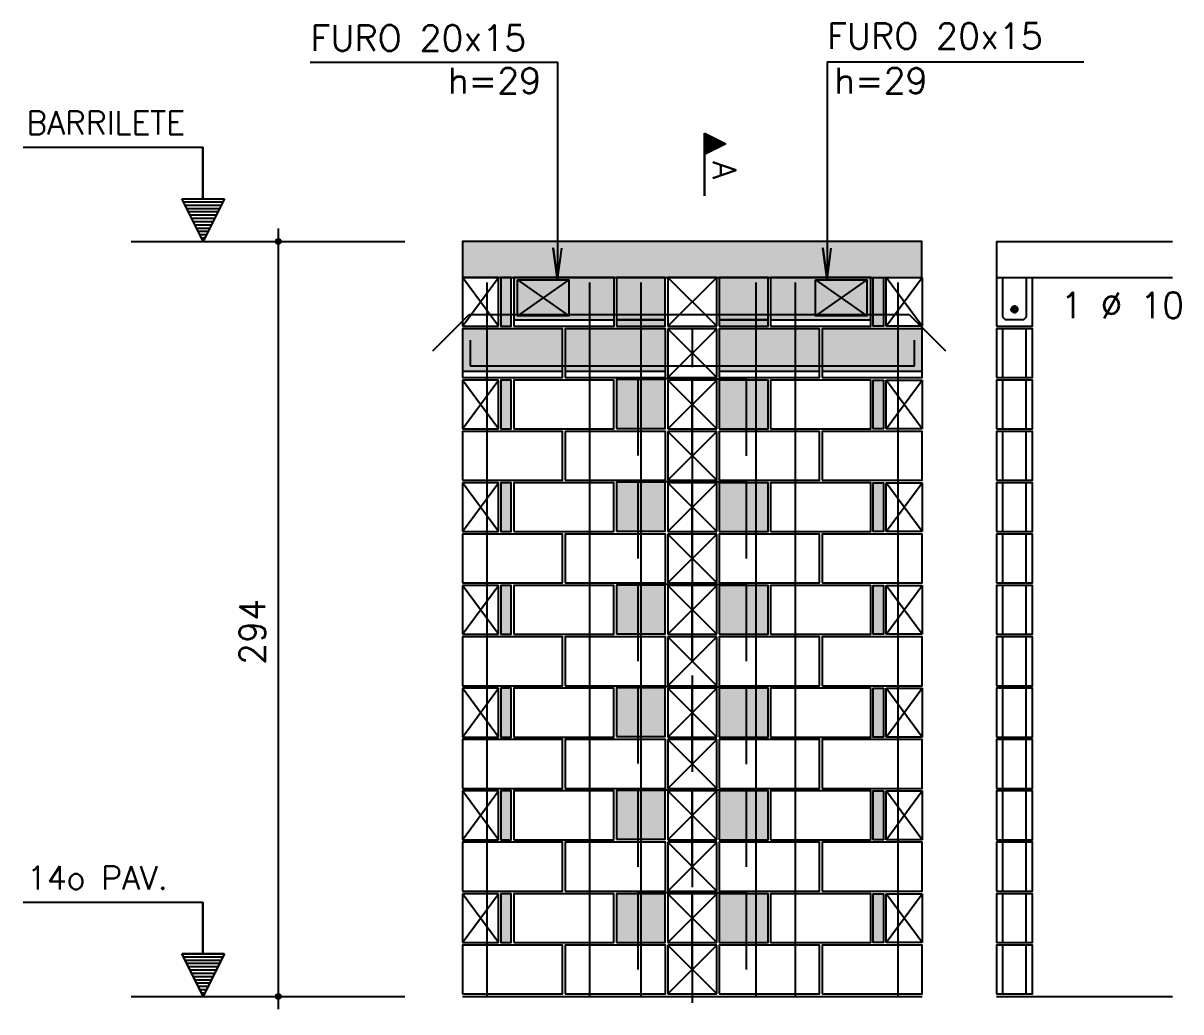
# Model space of a CAD drawing. Extents: x -1 to 122, y -1 to 61.
# Drawn here: x 48.26 to 57.28, y 25.64 to 33.34 of the extents above; entities that cross this region are included whole.
import ezdxf

# ---------------------------------------------------------------- set-up
doc = ezdxf.new("R2010")
doc.units = 0
doc.header["$MEASUREMENT"] = 0
doc.linetypes.add('ESTILO_TQS_0001', pattern=[0.45, 0.3, -0.15])
for name, color, linetype in [('PENA_01', 1, 'CONTINUOUS'), ('PENA_02', 2, 'CONTINUOUS'), ('PENA_03', 3, 'CONTINUOUS'), ('PENA_05', 5, 'CONTINUOUS'), ('PENA_09', 254, 'CONTINUOUS'), ('PENA_11', 252, 'CONTINUOUS'), ('PENA_23', 50, 'CONTINUOUS'), ('PENA_25', 210, 'CONTINUOUS')]:
    doc.layers.add(name, color=color, linetype=linetype)
doc.styles.get("Standard").update_dxf_attribs({"font": 'ROMANS.SHX'})

msp = doc.modelspace()

# ---------------------------------------------------------------- linework, layer by layer
at = {"layer": 'PENA_01', "linetype": 'Continuous'}
for p, q in [((49.104265, 31.639395), (51.235128, 31.639395)), ((52.51221, 31.339397), (52.11221, 31.059395)), ((52.11221, 31.339397), (52.51221, 31.059396)), ((54.432848, 31.339397), (54.83221, 31.059397)), ((54.83221, 31.339397), (54.432848, 31.059395)), ((52.083276, 31.029395), (52.863276, 31.029395)), ((52.88221, 31.029395), (53.26221, 31.029395)), ((53.68221, 31.029395), (54.06221, 31.029395)), ((54.08221, 31.029395), (54.86221, 31.029395)), ((51.683276, 30.629395), (52.463276, 30.629395)), ((52.483276, 30.629395), (53.263276, 30.629395)), ((53.68221, 30.629395), (54.46221, 30.629395)), ((54.48221, 30.629395), (55.26221, 30.629395)), ((49.104265, 25.759395), (51.235128, 25.759395))]:
    msp.add_line(p, q, dxfattribs=at)
at = {"layer": 'PENA_01', "linetype": 'ESTILO_TQS_0001'}
msp.add_line((53.471629, 30.959395), (53.47221, 20.145831), dxfattribs=at)
at = {"layer": 'PENA_01', "linetype": 'Continuous'}
for points in [[(52.11221, 31.339397), (52.51221, 31.339397), (52.51221, 31.059396), (52.11221, 31.059394), (52.11221, 31.339397)], [(54.432848, 31.339397), (54.83221, 31.339397), (54.83221, 31.059396), (54.432848, 31.059394), (54.432848, 31.339397)]]:
    msp.add_lwpolyline(points, dxfattribs=at)
at = {"layer": 'PENA_02', "linetype": 'Continuous'}
for p, q in [((51.96262, 31.359395), (51.68262, 31.359395)), ((51.68262, 31.359395), (51.68262, 30.979395)), ((51.96262, 30.979395), (51.96262, 31.359395)), ((53.66221, 31.359395), (53.28221, 31.359395)), ((53.28221, 31.359395), (53.28221, 30.979395)), ((53.66221, 30.979395), (53.66221, 31.359395)), ((54.981143, 30.979395), (54.981143, 31.359395)), ((54.981143, 31.359395), (55.261143, 31.359395)), ((55.261143, 31.359395), (55.261143, 30.979395)), ((51.68262, 30.979395), (51.96262, 30.979395)), ((53.28221, 30.979395), (53.66221, 30.979395)), ((53.66221, 30.959395), (53.28221, 30.959395)), ((53.28221, 30.959395), (53.28221, 30.579395)), ((53.66221, 30.579395), (53.66221, 30.959395)), ((55.261143, 30.979395), (54.981143, 30.979395)), ((51.96262, 30.559395), (51.68262, 30.559395)), ((51.68262, 30.559395), (51.68262, 30.179395)), ((51.96262, 30.179395), (51.96262, 30.559395)), ((53.28221, 30.579395), (53.66221, 30.579395)), ((53.66221, 30.559395), (53.28221, 30.559395)), ((53.28221, 30.559395), (53.28221, 30.179395)), ((53.66221, 30.179395), (53.66221, 30.559395)), ((54.981143, 30.179395), (54.981143, 30.559395)), ((54.981143, 30.559395), (55.261143, 30.559395)), ((55.261143, 30.559395), (55.261143, 30.179395)), ((51.68262, 30.179395), (51.96262, 30.179395)), ((53.28221, 30.179395), (53.66221, 30.179395)), ((53.66221, 30.159395), (53.28221, 30.159395)), ((53.28221, 30.159395), (53.28221, 29.779395)), ((53.66221, 29.779395), (53.66221, 30.159395)), ((55.261143, 30.179395), (54.981143, 30.179395)), ((51.96262, 29.759395), (51.68262, 29.759395)), ((51.68262, 29.759395), (51.68262, 29.379395)), ((51.96262, 29.379395), (51.96262, 29.759395)), ((53.28221, 29.779395), (53.66221, 29.779395)), ((53.66221, 29.759395), (53.28221, 29.759395)), ((53.28221, 29.759395), (53.28221, 29.379395)), ((53.66221, 29.379395), (53.66221, 29.759395)), ((54.981143, 29.379395), (54.981143, 29.759395)), ((54.981143, 29.759395), (55.261143, 29.759395)), ((55.261143, 29.759395), (55.261143, 29.379395)), ((51.68262, 29.379395), (51.96262, 29.379395)), ((53.28221, 29.379395), (53.66221, 29.379395)), ((53.66221, 29.359395), (53.28221, 29.359395)), ((53.28221, 29.359395), (53.28221, 28.979395)), ((53.66221, 28.979395), (53.66221, 29.359395)), ((55.261143, 29.379395), (54.981143, 29.379395)), ((51.96262, 28.959395), (51.68262, 28.959395)), ((51.68262, 28.959395), (51.68262, 28.579395)), ((51.96262, 28.579395), (51.96262, 28.959395)), ((53.28221, 28.979395), (53.66221, 28.979395)), ((53.66221, 28.959395), (53.28221, 28.959395)), ((53.28221, 28.959395), (53.28221, 28.579395)), ((53.66221, 28.579395), (53.66221, 28.959395)), ((54.981143, 28.579395), (54.981143, 28.959395)), ((54.981143, 28.959395), (55.261143, 28.959395)), ((55.261143, 28.959395), (55.261143, 28.579395)), ((51.68262, 28.579395), (51.96262, 28.579395)), ((53.28221, 28.579395), (53.66221, 28.579395)), ((55.261143, 28.579395), (54.981143, 28.579395)), ((53.66221, 28.559395), (53.28221, 28.559395)), ((53.28221, 28.559395), (53.28221, 28.179395)), ((53.66221, 28.179395), (53.66221, 28.559395)), ((51.96262, 28.159395), (51.68262, 28.159395)), ((51.68262, 28.159395), (51.68262, 27.779395)), ((51.96262, 27.779395), (51.96262, 28.159395)), ((53.28221, 28.179395), (53.66221, 28.179395)), ((53.66221, 28.159395), (53.28221, 28.159395)), ((53.28221, 28.159395), (53.28221, 27.779395)), ((53.66221, 27.779395), (53.66221, 28.159395)), ((54.981143, 27.779395), (54.981143, 28.159395)), ((54.981143, 28.159395), (55.261143, 28.159395)), ((55.261143, 28.159395), (55.261143, 27.779395)), ((51.68262, 27.779395), (51.96262, 27.779395)), ((53.28221, 27.779395), (53.66221, 27.779395)), ((53.66221, 27.759395), (53.28221, 27.759395)), ((53.28221, 27.759395), (53.28221, 27.379395)), ((53.66221, 27.379395), (53.66221, 27.759395)), ((55.261143, 27.779395), (54.981143, 27.779395)), ((51.96262, 27.359395), (51.68262, 27.359395)), ((51.68262, 27.359395), (51.68262, 26.979395)), ((51.96262, 26.979395), (51.96262, 27.359395)), ((53.28221, 27.379395), (53.66221, 27.379395)), ((53.66221, 27.359395), (53.28221, 27.359395)), ((53.28221, 27.359395), (53.28221, 26.979395)), ((53.66221, 26.979395), (53.66221, 27.359395)), ((54.981143, 26.979395), (54.981143, 27.359395)), ((54.981143, 27.359395), (55.261143, 27.359395)), ((55.261143, 27.359395), (55.261143, 26.979395)), ((51.68262, 26.979395), (51.96262, 26.979395)), ((53.28221, 26.979395), (53.66221, 26.979395)), ((53.66221, 26.959395), (53.28221, 26.959395)), ((53.28221, 26.959395), (53.28221, 26.579395)), ((53.66221, 26.579395), (53.66221, 26.959395)), ((55.261143, 26.979395), (54.981143, 26.979395)), ((51.96262, 26.559395), (51.68262, 26.559395)), ((51.68262, 26.559395), (51.68262, 26.179395)), ((51.96262, 26.179395), (51.96262, 26.559395)), ((53.28221, 26.579395), (53.66221, 26.579395)), ((53.66221, 26.559395), (53.28221, 26.559395)), ((53.28221, 26.559395), (53.28221, 26.179395)), ((53.66221, 26.179395), (53.66221, 26.559395)), ((54.981143, 26.179395), (54.981143, 26.559395)), ((54.981143, 26.559395), (55.261143, 26.559395)), ((55.261143, 26.559395), (55.261143, 26.179395)), ((51.68262, 26.179395), (51.96262, 26.179395)), ((53.28221, 26.179395), (53.66221, 26.179395)), ((53.66221, 26.159395), (53.28221, 26.159395)), ((53.28221, 26.159395), (53.28221, 25.779395)), ((53.66221, 25.779395), (53.66221, 26.159395)), ((55.261143, 26.179395), (54.981143, 26.179395)), ((53.28221, 25.779395), (53.66221, 25.779395)), ((51.68262, 25.759395), (55.26221, 25.759395))]:
    msp.add_line(p, q, dxfattribs=at)
for points in [[(51.68262, 31.359395), (55.260637, 31.359395), (55.260637, 31.639395), (51.68262, 31.639395), (51.68262, 31.359395)], [(51.98262, 30.979395), (52.06262, 30.979395), (52.06262, 31.359395), (51.98262, 31.359395), (51.98262, 30.979395)], [(52.083276, 30.979395), (52.863276, 30.979395), (52.863276, 31.359395), (52.083276, 31.359395), (52.083276, 30.979395)], [(52.88221, 30.979395), (53.26221, 30.979395), (53.26221, 31.359395), (52.88221, 31.359395), (52.88221, 30.979395)], [(53.68221, 30.979395), (54.06221, 30.979395), (54.06221, 31.359395), (53.68221, 31.359395), (53.68221, 30.979395)], [(54.08221, 30.979395), (54.86221, 30.979395), (54.86221, 31.359395), (54.08221, 31.359395), (54.08221, 30.979395)], [(54.961143, 30.979395), (54.881143, 30.979395), (54.881143, 31.359395), (54.961143, 31.359395), (54.961143, 30.979395)], [(51.683276, 30.579395), (52.463276, 30.579395), (52.463276, 30.959395), (51.683276, 30.959395), (51.683276, 30.579395)], [(52.483276, 30.579395), (53.263276, 30.579395), (53.263276, 30.959395), (52.483276, 30.959395), (52.483276, 30.579395)], [(53.68221, 30.579395), (54.46221, 30.579395), (54.46221, 30.959395), (53.68221, 30.959395), (53.68221, 30.579395)], [(54.48221, 30.579395), (55.26221, 30.579395), (55.26221, 30.959395), (54.48221, 30.959395), (54.48221, 30.579395)], [(51.98262, 30.179395), (52.06262, 30.179395), (52.06262, 30.559395), (51.98262, 30.559395), (51.98262, 30.179395)], [(52.08262, 30.179395), (52.86262, 30.179395), (52.86262, 30.559395), (52.08262, 30.559395), (52.08262, 30.179395)], [(52.882233, 30.183315), (53.262233, 30.183315), (53.262233, 30.563315), (52.882233, 30.563315), (52.882233, 30.183315)], [(53.68221, 30.179395), (54.06221, 30.179395), (54.06221, 30.559395), (53.68221, 30.559395), (53.68221, 30.179395)], [(54.08221, 30.179395), (54.86221, 30.179395), (54.86221, 30.559395), (54.08221, 30.559395), (54.08221, 30.179395)], [(54.961143, 30.179395), (54.881143, 30.179395), (54.881143, 30.559395), (54.961143, 30.559395), (54.961143, 30.179395)], [(51.68262, 29.779395), (52.46262, 29.779395), (52.46262, 30.159395), (51.68262, 30.159395), (51.68262, 29.779395)], [(52.48262, 29.779395), (53.26262, 29.779395), (53.26262, 30.159395), (52.48262, 30.159395), (52.48262, 29.779395)], [(53.68221, 29.779395), (54.46221, 29.779395), (54.46221, 30.159395), (53.68221, 30.159395), (53.68221, 29.779395)], [(54.48221, 29.779395), (55.26221, 29.779395), (55.26221, 30.159395), (54.48221, 30.159395), (54.48221, 29.779395)], [(51.98262, 29.379395), (52.06262, 29.379395), (52.06262, 29.759395), (51.98262, 29.759395), (51.98262, 29.379395)], [(52.08262, 29.379395), (52.86262, 29.379395), (52.86262, 29.759395), (52.08262, 29.759395), (52.08262, 29.379395)], [(52.882233, 29.383315), (53.262233, 29.383315), (53.262233, 29.763315), (52.882233, 29.763315), (52.882233, 29.383315)], [(53.68221, 29.379395), (54.06221, 29.379395), (54.06221, 29.759395), (53.68221, 29.759395), (53.68221, 29.379395)], [(54.08221, 29.379395), (54.86221, 29.379395), (54.86221, 29.759395), (54.08221, 29.759395), (54.08221, 29.379395)], [(54.961143, 29.379395), (54.881143, 29.379395), (54.881143, 29.759395), (54.961143, 29.759395), (54.961143, 29.379395)], [(51.68262, 28.979395), (52.46262, 28.979395), (52.46262, 29.359395), (51.68262, 29.359395), (51.68262, 28.979395)], [(52.48262, 28.979395), (53.26262, 28.979395), (53.26262, 29.359395), (52.48262, 29.359395), (52.48262, 28.979395)], [(53.68221, 28.979395), (54.46221, 28.979395), (54.46221, 29.359395), (53.68221, 29.359395), (53.68221, 28.979395)], [(54.48221, 28.979395), (55.26221, 28.979395), (55.26221, 29.359395), (54.48221, 29.359395), (54.48221, 28.979395)], [(51.98262, 28.579395), (52.06262, 28.579395), (52.06262, 28.959395), (51.98262, 28.959395), (51.98262, 28.579395)], [(52.08262, 28.579395), (52.86262, 28.579395), (52.86262, 28.959395), (52.08262, 28.959395), (52.08262, 28.579395)], [(52.882233, 28.583315), (53.262233, 28.583315), (53.262233, 28.963315), (52.882233, 28.963315), (52.882233, 28.583315)], [(53.68221, 28.579395), (54.06221, 28.579395), (54.06221, 28.959395), (53.68221, 28.959395), (53.68221, 28.579395)], [(54.08221, 28.579395), (54.86221, 28.579395), (54.86221, 28.959395), (54.08221, 28.959395), (54.08221, 28.579395)], [(54.961143, 28.579395), (54.881143, 28.579395), (54.881143, 28.959395), (54.961143, 28.959395), (54.961143, 28.579395)], [(51.68262, 28.179395), (52.46262, 28.179395), (52.46262, 28.559395), (51.68262, 28.559395), (51.68262, 28.179395)], [(52.48262, 28.179395), (53.26262, 28.179395), (53.26262, 28.559395), (52.48262, 28.559395), (52.48262, 28.179395)], [(53.68221, 28.179395), (54.46221, 28.179395), (54.46221, 28.559395), (53.68221, 28.559395), (53.68221, 28.179395)], [(54.48221, 28.179395), (55.26221, 28.179395), (55.26221, 28.559395), (54.48221, 28.559395), (54.48221, 28.179395)], [(51.98262, 27.779395), (52.06262, 27.779395), (52.06262, 28.159395), (51.98262, 28.159395), (51.98262, 27.779395)], [(52.08262, 27.779395), (52.86262, 27.779395), (52.86262, 28.159395), (52.08262, 28.159395), (52.08262, 27.779395)], [(52.882233, 27.783315), (53.262233, 27.783315), (53.262233, 28.163315), (52.882233, 28.163315), (52.882233, 27.783315)], [(53.68221, 27.779395), (54.06221, 27.779395), (54.06221, 28.159395), (53.68221, 28.159395), (53.68221, 27.779395)], [(54.08221, 27.779395), (54.86221, 27.779395), (54.86221, 28.159395), (54.08221, 28.159395), (54.08221, 27.779395)], [(54.961143, 27.779395), (54.881143, 27.779395), (54.881143, 28.159395), (54.961143, 28.159395), (54.961143, 27.779395)], [(51.68262, 27.379395), (52.46262, 27.379395), (52.46262, 27.759395), (51.68262, 27.759395), (51.68262, 27.379395)], [(52.48262, 27.379395), (53.26262, 27.379395), (53.26262, 27.759395), (52.48262, 27.759395), (52.48262, 27.379395)], [(53.68221, 27.379395), (54.46221, 27.379395), (54.46221, 27.759395), (53.68221, 27.759395), (53.68221, 27.379395)], [(54.48221, 27.379395), (55.26221, 27.379395), (55.26221, 27.759395), (54.48221, 27.759395), (54.48221, 27.379395)], [(51.98262, 26.979395), (52.06262, 26.979395), (52.06262, 27.359395), (51.98262, 27.359395), (51.98262, 26.979395)], [(52.08262, 26.979395), (52.86262, 26.979395), (52.86262, 27.359395), (52.08262, 27.359395), (52.08262, 26.979395)], [(52.882233, 26.983315), (53.262233, 26.983315), (53.262233, 27.363315), (52.882233, 27.363315), (52.882233, 26.983315)], [(53.68221, 26.979395), (54.06221, 26.979395), (54.06221, 27.359395), (53.68221, 27.359395), (53.68221, 26.979395)], [(54.08221, 26.979395), (54.86221, 26.979395), (54.86221, 27.359395), (54.08221, 27.359395), (54.08221, 26.979395)], [(54.961143, 26.979395), (54.881143, 26.979395), (54.881143, 27.359395), (54.961143, 27.359395), (54.961143, 26.979395)], [(51.68262, 26.579395), (52.46262, 26.579395), (52.46262, 26.959395), (51.68262, 26.959395), (51.68262, 26.579395)], [(52.48262, 26.579395), (53.26262, 26.579395), (53.26262, 26.959395), (52.48262, 26.959395), (52.48262, 26.579395)], [(53.68221, 26.579395), (54.46221, 26.579395), (54.46221, 26.959395), (53.68221, 26.959395), (53.68221, 26.579395)], [(54.48221, 26.579395), (55.26221, 26.579395), (55.26221, 26.959395), (54.48221, 26.959395), (54.48221, 26.579395)], [(51.98262, 26.179395), (52.06262, 26.179395), (52.06262, 26.559395), (51.98262, 26.559395), (51.98262, 26.179395)], [(52.08262, 26.179395), (52.86262, 26.179395), (52.86262, 26.559395), (52.08262, 26.559395), (52.08262, 26.179395)], [(52.882233, 26.179395), (53.262233, 26.179395), (53.262233, 26.559395), (52.882233, 26.559395), (52.882233, 26.179395)], [(53.68221, 26.179395), (54.06221, 26.179395), (54.06221, 26.559395), (53.68221, 26.559395), (53.68221, 26.179395)], [(54.08221, 26.179395), (54.86221, 26.179395), (54.86221, 26.559395), (54.08221, 26.559395), (54.08221, 26.179395)], [(54.961143, 26.179395), (54.881143, 26.179395), (54.881143, 26.559395), (54.961143, 26.559395), (54.961143, 26.179395)], [(51.68262, 25.779395), (52.46262, 25.779395), (52.46262, 26.159395), (51.68262, 26.159395), (51.68262, 25.779395)], [(52.48262, 25.779395), (53.26262, 25.779395), (53.26262, 26.159395), (52.48262, 26.159395), (52.48262, 25.779395)], [(53.68221, 25.779395), (54.46221, 25.779395), (54.46221, 26.159395), (53.68221, 26.159395), (53.68221, 25.779395)], [(54.48221, 25.779395), (55.26221, 25.779395), (55.26221, 26.159395), (54.48221, 26.159395), (54.48221, 25.779395)]]:
    msp.add_lwpolyline(points, dxfattribs=at)
for centre, radius in [((50.25041, 31.639395), 0.02), ((50.25041, 31.639395), 0.01), ((50.25041, 25.759395), 0.02), ((50.25041, 25.759395), 0.01)]:
    msp.add_circle(centre, radius, dxfattribs=at)
at = {"layer": 'PENA_03', "linetype": 'Continuous'}
for p, q in [((53.566555, 31.995752), (53.566555, 32.482134)), ((53.566555, 32.482134), (53.732488, 32.399168)), ((53.56725, 32.481006), (53.730927, 32.399168)), ((53.567251, 32.481006), (53.567251, 32.317329)), ((53.579319, 32.475752), (53.579319, 32.322583)), ((53.592083, 32.46937), (53.592083, 32.328965)), ((53.604847, 32.462988), (53.604847, 32.335347)), ((53.617611, 32.456606), (53.617611, 32.341729)), ((53.630375, 32.450224), (53.630375, 32.348111)), ((49.663263, 32.371261), (48.263263, 32.371261)), ((49.663263, 31.971261), (49.663263, 32.371261)), ((49.664663, 31.971261), (49.664663, 32.372661)), ((53.732488, 32.399168), (53.56725, 32.316549)), ((53.730927, 32.399168), (53.567251, 32.317329)), ((53.643139, 32.443842), (53.643139, 32.354493)), ((53.655903, 32.43746), (53.655903, 32.360875)), ((53.668667, 32.431078), (53.668667, 32.367257)), ((53.681431, 32.424696), (53.681431, 32.373639)), ((53.694195, 32.418314), (53.694195, 32.380021)), ((53.70696, 32.411932), (53.70696, 32.386403)), ((53.719724, 32.40555), (53.719724, 32.392786)), ((53.567251, 32.316549), (53.567251, 31.995752)), ((49.663963, 31.639395), (49.49803, 31.971261)), ((49.49803, 31.971261), (49.663263, 31.971261)), ((49.663963, 31.642517), (49.500286, 31.969869)), ((49.827639, 31.969869), (49.500286, 31.969869)), ((49.817132, 31.945733), (49.510794, 31.945733)), ((49.804368, 31.920205), (49.523558, 31.920205)), ((49.829896, 31.971261), (49.663963, 31.639395)), ((49.827639, 31.96987), (49.663963, 31.642517)), ((49.664663, 31.971261), (49.829896, 31.971261)), ((49.791604, 31.894677), (49.536322, 31.894677)), ((49.778839, 31.869149), (49.549086, 31.869149)), ((49.766075, 31.84362), (49.56185, 31.84362)), ((49.753311, 31.818092), (49.574614, 31.818092)), ((49.740547, 31.792564), (49.587378, 31.792564)), ((49.727783, 31.767036), (49.600142, 31.767036)), ((49.715019, 31.741508), (49.612906, 31.741508)), ((50.25041, 25.658863), (50.25041, 31.739395)), ((49.702255, 31.71598), (49.62567, 31.71598)), ((49.689491, 31.690451), (49.638434, 31.690451)), ((49.676727, 31.664923), (49.651199, 31.664923)), ((55.840637, 31.639395), (55.840637, 30.979395)), ((55.840637, 31.639395), (57.211317, 31.639395)), ((51.68262, 30.979395), (51.96262, 31.359395)), ((51.96262, 30.979395), (51.68262, 31.359395)), ((53.28221, 30.979395), (53.66221, 31.359395)), ((53.66221, 30.979395), (53.28221, 31.359395)), ((55.261143, 30.979395), (54.981143, 31.359395)), ((54.981143, 30.979395), (55.261143, 31.359395)), ((55.840637, 31.359395), (57.211317, 31.359395)), ((53.28221, 30.579395), (53.66221, 30.959395)), ((53.66221, 30.579395), (53.28221, 30.959395)), ((55.890637, 30.579395), (55.890637, 30.959395)), ((56.070637, 30.579395), (56.070637, 30.959395)), ((51.68262, 30.179395), (51.96262, 30.559395)), ((51.96262, 30.179395), (51.68262, 30.559395)), ((53.28221, 30.179395), (53.66221, 30.559395)), ((53.66221, 30.179395), (53.28221, 30.559395)), ((55.261143, 30.179395), (54.981143, 30.559395)), ((54.981143, 30.179395), (55.261143, 30.559395)), ((55.890637, 30.179395), (55.890637, 30.559395)), ((56.070637, 30.179395), (56.070637, 30.559395)), ((53.28221, 29.779395), (53.66221, 30.159395)), ((53.66221, 29.779395), (53.28221, 30.159395)), ((55.890637, 29.779395), (55.890637, 30.159395)), ((56.070637, 29.779395), (56.070637, 30.159395)), ((51.68262, 29.379395), (51.96262, 29.759395)), ((51.96262, 29.379395), (51.68262, 29.759395)), ((53.28221, 29.379395), (53.66221, 29.759395)), ((53.66221, 29.379395), (53.28221, 29.759395)), ((55.261143, 29.379395), (54.981143, 29.759395)), ((54.981143, 29.379395), (55.261143, 29.759395)), ((55.890637, 29.379395), (55.890637, 29.759395)), ((56.070637, 29.379395), (56.070637, 29.759395)), ((53.28221, 28.979395), (53.66221, 29.359395)), ((53.66221, 28.979395), (53.28221, 29.359395)), ((55.890637, 28.979395), (55.890637, 29.359395)), ((56.070637, 28.979395), (56.070637, 29.359395)), ((51.68262, 28.579395), (51.96262, 28.959395)), ((51.96262, 28.579395), (51.68262, 28.959395)), ((53.28221, 28.579395), (53.66221, 28.959395)), ((53.66221, 28.579395), (53.28221, 28.959395)), ((55.261143, 28.579395), (54.981143, 28.959395)), ((54.981143, 28.579395), (55.261143, 28.959395)), ((55.890637, 28.579395), (55.890637, 28.959395)), ((56.070637, 28.579395), (56.070637, 28.959395)), ((53.28221, 28.179395), (53.66221, 28.559395)), ((53.66221, 28.179395), (53.28221, 28.559395)), ((55.890637, 28.179395), (55.890637, 28.559395)), ((56.070637, 28.179395), (56.070637, 28.559395)), ((51.68262, 27.779395), (51.96262, 28.159395)), ((51.96262, 27.779395), (51.68262, 28.159395)), ((53.28221, 27.779395), (53.66221, 28.159395)), ((53.66221, 27.779395), (53.28221, 28.159395)), ((55.261143, 27.779395), (54.981143, 28.159395)), ((54.981143, 27.779395), (55.261143, 28.159395)), ((55.890637, 27.779395), (55.890637, 28.159395)), ((56.070637, 27.779395), (56.070637, 28.159395)), ((53.28221, 27.379395), (53.66221, 27.759395)), ((53.66221, 27.379395), (53.28221, 27.759395)), ((55.890637, 27.379395), (55.890637, 27.759395)), ((56.070637, 27.379395), (56.070637, 27.759395)), ((51.68262, 26.979395), (51.96262, 27.359395)), ((51.96262, 26.979395), (51.68262, 27.359395)), ((53.28221, 26.979395), (53.66221, 27.359395)), ((53.66221, 26.979395), (53.28221, 27.359395)), ((55.261143, 26.979395), (54.981143, 27.359395)), ((54.981143, 26.979395), (55.261143, 27.359395)), ((55.890637, 26.979395), (55.890637, 27.359395)), ((56.070637, 26.979395), (56.070637, 27.359395)), ((53.28221, 26.579395), (53.66221, 26.959395)), ((53.66221, 26.579395), (53.28221, 26.959395)), ((55.890637, 26.579395), (55.890637, 26.959395)), ((56.070637, 26.579395), (56.070637, 26.959395)), ((51.68262, 26.179395), (51.96262, 26.559395)), ((51.96262, 26.179395), (51.68262, 26.559395)), ((53.28221, 26.179395), (53.66221, 26.559395)), ((53.66221, 26.179395), (53.28221, 26.559395)), ((55.261143, 26.179395), (54.981143, 26.559395)), ((54.981143, 26.179395), (55.261143, 26.559395)), ((55.890637, 26.179395), (55.890637, 26.559395)), ((56.070637, 26.179395), (56.070637, 26.559395)), ((49.663263, 26.491261), (48.263263, 26.491261)), ((49.663263, 26.091261), (49.663263, 26.491261)), ((49.664663, 26.091261), (49.664663, 26.492661)), ((53.28221, 25.779395), (53.66221, 26.159395)), ((53.66221, 25.779395), (53.28221, 26.159395)), ((55.890637, 25.779395), (55.890637, 26.159395)), ((56.070637, 25.779395), (56.070637, 26.159395)), ((49.663963, 25.759395), (49.49803, 26.091261)), ((49.49803, 26.091261), (49.663263, 26.091261)), ((49.663963, 25.762517), (49.500286, 26.089869)), ((49.827639, 26.089869), (49.500286, 26.089869)), ((49.817132, 26.065733), (49.510794, 26.065733)), ((49.829896, 26.091261), (49.663963, 25.759395)), ((49.827639, 26.08987), (49.663963, 25.762517)), ((49.664663, 26.091261), (49.829896, 26.091261)), ((49.804368, 26.040205), (49.523558, 26.040205)), ((49.791604, 26.014677), (49.536322, 26.014677)), ((49.778839, 25.989149), (49.549086, 25.989149)), ((49.766075, 25.96362), (49.56185, 25.96362)), ((49.753311, 25.938092), (49.574614, 25.938092)), ((49.740547, 25.912564), (49.587378, 25.912564)), ((49.727783, 25.887036), (49.600142, 25.887036)), ((49.715019, 25.861508), (49.612906, 25.861508)), ((49.702255, 25.83598), (49.62567, 25.83598)), ((49.689491, 25.810451), (49.638434, 25.810451)), ((49.676727, 25.784923), (49.651199, 25.784923)), ((55.840637, 25.759395), (57.211317, 25.759395))]:
    msp.add_line(p, q, dxfattribs=at)
for points in [[(50.498579, 33.035904), (52.423178, 33.035904), (52.423178, 31.339397), (52.390547, 31.587258), (52.423178, 31.339397), (52.45581, 31.587258)], [(56.521397, 33.035904), (54.521241, 33.035904), (54.521241, 31.339397), (54.488609, 31.587258), (54.521241, 31.339397), (54.553873, 31.587258)], [(55.840637, 30.979395), (56.120637, 30.979395), (56.120637, 31.359395)], [(56.070637, 31.359395), (56.070637, 31.049395), (56.050637, 31.029395), (55.910637, 31.029395), (55.890637, 31.049395), (55.890637, 31.359395)], [(56.005186, 31.110385), (56.003025, 31.120554), (55.996914, 31.128964), (55.987912, 31.134162), (55.977573, 31.135248), (55.967686, 31.132036), (55.959961, 31.12508), (55.955732, 31.115583), (55.955732, 31.105187), (55.959961, 31.095691), (55.967686, 31.088735), (55.977573, 31.085522), (55.987912, 31.086609), (55.996914, 31.091807), (56.003025, 31.100217), (56.005186, 31.110385)], [(55.840637, 30.579395), (56.120637, 30.579395), (56.120637, 30.959395), (55.840637, 30.959395), (55.840637, 30.579395)], [(55.840637, 30.179395), (56.120637, 30.179395), (56.120637, 30.559395), (55.840637, 30.559395), (55.840637, 30.179395)], [(55.840637, 29.779395), (56.120637, 29.779395), (56.120637, 30.159395), (55.840637, 30.159395), (55.840637, 29.779395)], [(55.840637, 29.379395), (56.120637, 29.379395), (56.120637, 29.759395), (55.840637, 29.759395), (55.840637, 29.379395)], [(55.840637, 28.979395), (56.120637, 28.979395), (56.120637, 29.359395), (55.840637, 29.359395), (55.840637, 28.979395)], [(55.840637, 28.579395), (56.120637, 28.579395), (56.120637, 28.959395), (55.840637, 28.959395), (55.840637, 28.579395)], [(55.840637, 28.179395), (56.120637, 28.179395), (56.120637, 28.559395), (55.840637, 28.559395), (55.840637, 28.179395)], [(55.840637, 27.779395), (56.120637, 27.779395), (56.120637, 28.159395), (55.840637, 28.159395), (55.840637, 27.779395)], [(55.840637, 27.379395), (56.120637, 27.379395), (56.120637, 27.759395), (55.840637, 27.759395), (55.840637, 27.379395)], [(55.840637, 26.979395), (56.120637, 26.979395), (56.120637, 27.359395), (55.840637, 27.359395), (55.840637, 26.979395)], [(55.840637, 26.579395), (56.120637, 26.579395), (56.120637, 26.959395), (55.840637, 26.959395), (55.840637, 26.579395)], [(55.840637, 26.179395), (56.120637, 26.179395), (56.120637, 26.559395), (55.840637, 26.559395), (55.840637, 26.179395)], [(55.840637, 25.779395), (56.120637, 25.779395), (56.120637, 26.159395), (55.840637, 26.159395), (55.840637, 25.779395)]]:
    msp.add_lwpolyline(points, dxfattribs=at)
msp.add_circle((55.980186, 31.110385), 0.025, dxfattribs=at)
for points in [[(56.005186, 31.110385), (55.959961, 31.12508), (55.955732, 31.115583)], [(56.005186, 31.110385), (55.955732, 31.115583), (55.955732, 31.105187)], [(56.005186, 31.110385), (55.955732, 31.105187), (55.959961, 31.095691)], [(56.005186, 31.110385), (55.967686, 31.132036), (55.956694, 31.118936)], [(56.005186, 31.110385), (55.956694, 31.118936), (55.956694, 31.101835)], [(56.005186, 31.110385), (55.956694, 31.101835), (55.967686, 31.088735)], [(56.005186, 31.110385), (55.967686, 31.132036), (55.959961, 31.12508)], [(56.005186, 31.110385), (55.959961, 31.095691), (55.967686, 31.088735)], [(56.005186, 31.110385), (55.977573, 31.135248), (55.967686, 31.132036)], [(56.005186, 31.110385), (55.984527, 31.135005), (55.967686, 31.132036)], [(56.005186, 31.110385), (55.967686, 31.088735), (55.984527, 31.085765)], [(56.005186, 31.110385), (55.967686, 31.088735), (55.977573, 31.085522)], [(56.005186, 31.110385), (55.987912, 31.134162), (55.977573, 31.135248)], [(56.005186, 31.110385), (55.977573, 31.085522), (55.987912, 31.086609)], [(56.005186, 31.110385), (55.999337, 31.126455), (55.984527, 31.135005)], [(56.005186, 31.110385), (55.984527, 31.085765), (55.999337, 31.094315)], [(56.005186, 31.110385), (55.996914, 31.128964), (55.987912, 31.134162)], [(56.005186, 31.110385), (55.987912, 31.086609), (55.996914, 31.091807)], [(56.005186, 31.110385), (56.003025, 31.120554), (55.996914, 31.128964)], [(56.005186, 31.110385), (55.996914, 31.091807), (56.003025, 31.100217)], [(56.005186, 31.110385), (55.999337, 31.094315), (56.005186, 31.110385)], [(56.005186, 31.110385), (56.003025, 31.100217), (56.005186, 31.110385)]]:
    msp.add_solid(points, dxfattribs=at)
at = {"layer": 'PENA_05', "linetype": 'Continuous'}
for p, q in [((51.452502, 30.786482), (51.735345, 31.069325)), ((51.735345, 31.069325), (55.162039, 31.06945)), ((55.162039, 31.06945), (55.444882, 30.786607)), ((51.743276, 30.869395), (51.743276, 30.669395)), ((55.202216, 30.669395), (55.202216, 30.869395)), ((51.743276, 30.669395), (55.202216, 30.669395)), ((53.05221, 29.973315), (53.05221, 30.573315)), ((53.05221, 30.573315), (53.47221, 30.573315)), ((53.47221, 30.573315), (53.47221, 29.973315)), ((53.47221, 29.969395), (53.47221, 30.569395)), ((53.47221, 30.569395), (53.89221, 30.569395)), ((53.89221, 30.569395), (53.89221, 29.969395)), ((53.05221, 29.169395), (53.05221, 29.769395)), ((53.05221, 29.769395), (53.47221, 29.769395)), ((53.47221, 29.169395), (53.47221, 29.769395)), ((53.47221, 29.769395), (53.89221, 29.769395)), ((53.47221, 29.769395), (53.47221, 29.169395)), ((53.89221, 29.769395), (53.89221, 29.169395)), ((53.05221, 28.369395), (53.05221, 28.969395)), ((53.05221, 28.969395), (53.47221, 28.969395)), ((53.47221, 28.369395), (53.47221, 28.969395)), ((53.47221, 28.969395), (53.89221, 28.969395)), ((53.47221, 28.969395), (53.47221, 28.369395)), ((53.89221, 28.969395), (53.89221, 28.369395)), ((53.05221, 27.573315), (53.05221, 28.173315)), ((53.05221, 28.173315), (53.47221, 28.173315)), ((53.47221, 28.173315), (53.47221, 27.573315)), ((53.47221, 27.569395), (53.47221, 28.169395)), ((53.47221, 28.169395), (53.89221, 28.169395)), ((53.89221, 28.169395), (53.89221, 27.569395)), ((53.05221, 26.769395), (53.05221, 27.369395)), ((53.05221, 27.369395), (53.47221, 27.369395)), ((53.47221, 26.769395), (53.47221, 27.369395)), ((53.47221, 27.369395), (53.89221, 27.369395)), ((53.47221, 27.369395), (53.47221, 26.769395)), ((53.89221, 27.369395), (53.89221, 26.769395)), ((53.05221, 25.969395), (53.05221, 26.569395)), ((53.05221, 26.569395), (53.47221, 26.569395)), ((53.47221, 25.969395), (53.47221, 26.569395)), ((53.47221, 26.569395), (53.89221, 26.569395)), ((53.47221, 26.569395), (53.47221, 25.969395)), ((53.89221, 26.569395), (53.89221, 25.969395))]:
    msp.add_line(p, q, dxfattribs=at)
for points in [[(51.87221, 31.319395), (51.87221, 25.759395)], [(52.67221, 31.319395), (52.67221, 25.759395)], [(53.07221, 31.319395), (53.07221, 25.759395)], [(53.966555, 31.319395), (53.966555, 25.759395)], [(54.27221, 31.319395), (54.27221, 25.759395)], [(55.07221, 31.319395), (55.07221, 25.759395)]]:
    msp.add_lwpolyline(points, dxfattribs=at)
at = {"layer": 'PENA_09', "linetype": 'Continuous'}
for points in [[(52.083276, 31.029395), (52.863276, 31.029395), (52.863276, 31.359395), (52.083276, 31.359395), (52.083276, 31.029395)], [(52.88221, 31.029395), (53.26221, 31.029395), (53.26221, 31.359395), (52.88221, 31.359395), (52.88221, 31.029395)], [(53.68221, 31.029395), (54.06221, 31.029395), (54.06221, 31.359395), (53.68221, 31.359395), (53.68221, 31.029395)], [(54.08221, 31.029395), (54.86221, 31.029395), (54.86221, 31.359395), (54.08221, 31.359395), (54.08221, 31.029395)], [(51.683276, 30.629395), (52.463276, 30.629395), (52.463276, 30.959395), (51.683276, 30.959395), (51.683276, 30.629395)], [(52.483276, 30.629395), (53.263276, 30.629395), (53.263276, 30.959395), (52.483276, 30.959395), (52.483276, 30.629395)], [(53.68221, 30.629395), (54.46221, 30.629395), (54.46221, 30.959395), (53.68221, 30.959395), (53.68221, 30.629395)], [(54.48221, 30.629395), (55.26221, 30.629395), (55.26221, 30.959395), (54.48221, 30.959395), (54.48221, 30.629395)]]:
    msp.add_lwpolyline(points, dxfattribs=at)
for points in [[(52.083276, 31.029395), (52.863276, 31.029395), (52.863276, 31.359395)], [(52.083276, 31.029395), (52.863276, 31.359395), (52.083276, 31.359395)], [(52.083276, 31.029395), (52.083276, 31.359395), (52.083276, 31.029395)], [(52.88221, 31.029395), (53.26221, 31.029395), (53.26221, 31.359395)], [(52.88221, 31.029395), (53.26221, 31.359395), (52.88221, 31.359395)], [(52.88221, 31.029395), (52.88221, 31.359395), (52.88221, 31.029395)], [(53.68221, 31.029395), (54.06221, 31.029395), (54.06221, 31.359395)], [(53.68221, 31.029395), (54.06221, 31.359395), (53.68221, 31.359395)], [(53.68221, 31.029395), (53.68221, 31.359395), (53.68221, 31.029395)], [(54.08221, 31.029395), (54.86221, 31.029395), (54.86221, 31.359395)], [(54.08221, 31.029395), (54.86221, 31.359395), (54.08221, 31.359395)], [(54.08221, 31.029395), (54.08221, 31.359395), (54.08221, 31.029395)], [(51.683276, 30.629395), (52.463276, 30.629395), (52.463276, 30.959395)], [(51.683276, 30.629395), (52.463276, 30.959395), (51.683276, 30.959395)], [(51.683276, 30.629395), (51.683276, 30.959395), (51.683276, 30.629395)], [(52.483276, 30.629395), (53.263276, 30.629395), (53.263276, 30.959395)], [(52.483276, 30.629395), (53.263276, 30.959395), (52.483276, 30.959395)], [(52.483276, 30.629395), (52.483276, 30.959395), (52.483276, 30.629395)], [(53.68221, 30.629395), (54.46221, 30.629395), (54.46221, 30.959395)], [(53.68221, 30.629395), (54.46221, 30.959395), (53.68221, 30.959395)], [(53.68221, 30.629395), (53.68221, 30.959395), (53.68221, 30.629395)], [(54.48221, 30.629395), (55.26221, 30.629395), (55.26221, 30.959395)], [(54.48221, 30.629395), (55.26221, 30.959395), (54.48221, 30.959395)], [(54.48221, 30.629395), (54.48221, 30.959395), (54.48221, 30.629395)]]:
    msp.add_solid(points, dxfattribs=at)
at = {"layer": 'PENA_11', "linetype": 'Continuous'}
for points in [[(51.68262, 31.359395), (55.260637, 31.359395), (55.260637, 31.639395)], [(51.68262, 31.359395), (55.260637, 31.639395), (51.68262, 31.639395)], [(51.68262, 31.359395), (51.68262, 31.639395), (51.68262, 31.359395)]]:
    msp.add_solid(points, dxfattribs=at)
at = {"layer": 'PENA_23', "linetype": 'Continuous'}
for points in [[(52.88221, 30.979395), (53.26221, 30.979395), (53.26221, 31.029395), (52.88221, 31.029395), (52.88221, 30.979395)], [(53.68221, 30.979395), (54.06221, 30.979395), (54.06221, 31.029395), (53.68221, 31.029395), (53.68221, 30.979395)], [(52.882233, 30.183315), (53.262233, 30.183315), (53.262233, 30.563315), (52.882233, 30.563315), (52.882233, 30.183315)], [(53.68221, 30.179395), (54.06221, 30.179395), (54.06221, 30.559395), (53.68221, 30.559395), (53.68221, 30.179395)], [(52.882233, 29.383315), (53.262233, 29.383315), (53.262233, 29.763315), (52.882233, 29.763315), (52.882233, 29.383315)], [(53.68221, 29.379395), (54.06221, 29.379395), (54.06221, 29.759395), (53.68221, 29.759395), (53.68221, 29.379395)], [(52.882233, 28.583315), (53.262233, 28.583315), (53.262233, 28.963315), (52.882233, 28.963315), (52.882233, 28.583315)], [(53.68221, 28.579395), (54.06221, 28.579395), (54.06221, 28.959395), (53.68221, 28.959395), (53.68221, 28.579395)], [(52.882233, 27.783315), (53.262233, 27.783315), (53.262233, 28.163315), (52.882233, 28.163315), (52.882233, 27.783315)], [(53.68221, 27.779395), (54.06221, 27.779395), (54.06221, 28.159395), (53.68221, 28.159395), (53.68221, 27.779395)], [(52.882233, 26.983315), (53.262233, 26.983315), (53.262233, 27.363315), (52.882233, 27.363315), (52.882233, 26.983315)], [(53.68221, 26.979395), (54.06221, 26.979395), (54.06221, 27.359395), (53.68221, 27.359395), (53.68221, 26.979395)], [(52.882233, 26.179395), (53.262233, 26.179395), (53.262233, 26.559395), (52.882233, 26.559395), (52.882233, 26.179395)], [(53.68221, 26.179395), (54.06221, 26.179395), (54.06221, 26.559395), (53.68221, 26.559395), (53.68221, 26.179395)]]:
    msp.add_lwpolyline(points, dxfattribs=at)
for points in [[(52.88221, 30.979395), (53.26221, 30.979395), (53.26221, 31.029395)], [(52.88221, 30.979395), (53.26221, 31.029395), (52.88221, 31.029395)], [(52.88221, 30.979395), (52.88221, 31.029395), (52.88221, 30.979395)], [(53.68221, 30.979395), (54.06221, 30.979395), (54.06221, 31.029395)], [(53.68221, 30.979395), (54.06221, 31.029395), (53.68221, 31.029395)], [(53.68221, 30.979395), (53.68221, 31.029395), (53.68221, 30.979395)], [(52.882233, 30.183315), (53.262233, 30.183315), (53.262233, 30.563315)], [(52.882233, 30.183315), (53.262233, 30.563315), (52.882233, 30.563315)], [(52.882233, 30.183315), (52.882233, 30.563315), (52.882233, 30.183315)], [(53.68221, 30.179395), (54.06221, 30.179395), (54.06221, 30.559395)], [(53.68221, 30.179395), (54.06221, 30.559395), (53.68221, 30.559395)], [(53.68221, 30.179395), (53.68221, 30.559395), (53.68221, 30.179395)], [(52.882233, 29.383315), (53.262233, 29.383315), (53.262233, 29.763315)], [(52.882233, 29.383315), (53.262233, 29.763315), (52.882233, 29.763315)], [(52.882233, 29.383315), (52.882233, 29.763315), (52.882233, 29.383315)], [(53.68221, 29.379395), (54.06221, 29.379395), (54.06221, 29.759395)], [(53.68221, 29.379395), (54.06221, 29.759395), (53.68221, 29.759395)], [(53.68221, 29.379395), (53.68221, 29.759395), (53.68221, 29.379395)], [(52.882233, 28.583315), (53.262233, 28.583315), (53.262233, 28.963315)], [(52.882233, 28.583315), (53.262233, 28.963315), (52.882233, 28.963315)], [(52.882233, 28.583315), (52.882233, 28.963315), (52.882233, 28.583315)], [(53.68221, 28.579395), (54.06221, 28.579395), (54.06221, 28.959395)], [(53.68221, 28.579395), (54.06221, 28.959395), (53.68221, 28.959395)], [(53.68221, 28.579395), (53.68221, 28.959395), (53.68221, 28.579395)], [(52.882233, 27.783315), (53.262233, 27.783315), (53.262233, 28.163315)], [(52.882233, 27.783315), (53.262233, 28.163315), (52.882233, 28.163315)], [(52.882233, 27.783315), (52.882233, 28.163315), (52.882233, 27.783315)], [(53.68221, 27.779395), (54.06221, 27.779395), (54.06221, 28.159395)], [(53.68221, 27.779395), (54.06221, 28.159395), (53.68221, 28.159395)], [(53.68221, 27.779395), (53.68221, 28.159395), (53.68221, 27.779395)], [(52.882233, 26.983315), (53.262233, 26.983315), (53.262233, 27.363315)], [(52.882233, 26.983315), (53.262233, 27.363315), (52.882233, 27.363315)], [(52.882233, 26.983315), (52.882233, 27.363315), (52.882233, 26.983315)], [(53.68221, 26.979395), (54.06221, 26.979395), (54.06221, 27.359395)], [(53.68221, 26.979395), (54.06221, 27.359395), (53.68221, 27.359395)], [(53.68221, 26.979395), (53.68221, 27.359395), (53.68221, 26.979395)], [(52.882233, 26.179395), (53.262233, 26.179395), (53.262233, 26.559395)], [(52.882233, 26.179395), (53.262233, 26.559395), (52.882233, 26.559395)], [(52.882233, 26.179395), (52.882233, 26.559395), (52.882233, 26.179395)], [(53.68221, 26.179395), (54.06221, 26.179395), (54.06221, 26.559395)], [(53.68221, 26.179395), (54.06221, 26.559395), (53.68221, 26.559395)], [(53.68221, 26.179395), (53.68221, 26.559395), (53.68221, 26.179395)]]:
    msp.add_solid(points, dxfattribs=at)
at = {"layer": 'PENA_25', "linetype": 'Continuous'}
for points in [[(52.06262, 31.359395), (51.98262, 31.359395), (51.98262, 30.979395), (52.06262, 30.979395), (52.06262, 31.359395)], [(54.881143, 31.359395), (54.961143, 31.359395), (54.961143, 30.979395), (54.881143, 30.979395), (54.881143, 31.359395)], [(52.06262, 30.559395), (51.98262, 30.559395), (51.98262, 30.179395), (52.06262, 30.179395), (52.06262, 30.559395)], [(54.881143, 30.559395), (54.961143, 30.559395), (54.961143, 30.179395), (54.881143, 30.179395), (54.881143, 30.559395)], [(52.06262, 29.759395), (51.98262, 29.759395), (51.98262, 29.379395), (52.06262, 29.379395), (52.06262, 29.759395)], [(54.881143, 29.759395), (54.961143, 29.759395), (54.961143, 29.379395), (54.881143, 29.379395), (54.881143, 29.759395)], [(52.06262, 28.959395), (51.98262, 28.959395), (51.98262, 28.579395), (52.06262, 28.579395), (52.06262, 28.959395)], [(54.881143, 28.959395), (54.961143, 28.959395), (54.961143, 28.579395), (54.881143, 28.579395), (54.881143, 28.959395)], [(52.06262, 28.159395), (51.98262, 28.159395), (51.98262, 27.779395), (52.06262, 27.779395), (52.06262, 28.159395)], [(54.881143, 28.159395), (54.961143, 28.159395), (54.961143, 27.779395), (54.881143, 27.779395), (54.881143, 28.159395)], [(52.06262, 27.359395), (51.98262, 27.359395), (51.98262, 26.979395), (52.06262, 26.979395), (52.06262, 27.359395)], [(54.881143, 27.359395), (54.961143, 27.359395), (54.961143, 26.979395), (54.881143, 26.979395), (54.881143, 27.359395)], [(52.06262, 26.559395), (51.98262, 26.559395), (51.98262, 26.179395), (52.06262, 26.179395), (52.06262, 26.559395)], [(54.881143, 26.559395), (54.961143, 26.559395), (54.961143, 26.179395), (54.881143, 26.179395), (54.881143, 26.559395)]]:
    msp.add_lwpolyline(points, dxfattribs=at)
for points in [[(52.06262, 31.359395), (51.98262, 31.359395), (51.98262, 30.979395)], [(52.06262, 31.359395), (51.98262, 30.979395), (52.06262, 30.979395)], [(52.06262, 31.359395), (52.06262, 30.979395), (52.06262, 31.359395)], [(54.881143, 31.359395), (54.961143, 31.359395), (54.961143, 30.979395)], [(54.881143, 31.359395), (54.961143, 30.979395), (54.881143, 30.979395)], [(54.881143, 31.359395), (54.881143, 30.979395), (54.881143, 31.359395)], [(52.06262, 30.559395), (51.98262, 30.559395), (51.98262, 30.179395)], [(52.06262, 30.559395), (51.98262, 30.179395), (52.06262, 30.179395)], [(52.06262, 30.559395), (52.06262, 30.179395), (52.06262, 30.559395)], [(54.881143, 30.559395), (54.961143, 30.559395), (54.961143, 30.179395)], [(54.881143, 30.559395), (54.961143, 30.179395), (54.881143, 30.179395)], [(54.881143, 30.559395), (54.881143, 30.179395), (54.881143, 30.559395)], [(52.06262, 29.759395), (51.98262, 29.759395), (51.98262, 29.379395)], [(52.06262, 29.759395), (51.98262, 29.379395), (52.06262, 29.379395)], [(52.06262, 29.759395), (52.06262, 29.379395), (52.06262, 29.759395)], [(54.881143, 29.759395), (54.961143, 29.759395), (54.961143, 29.379395)], [(54.881143, 29.759395), (54.961143, 29.379395), (54.881143, 29.379395)], [(54.881143, 29.759395), (54.881143, 29.379395), (54.881143, 29.759395)], [(52.06262, 28.959395), (51.98262, 28.959395), (51.98262, 28.579395)], [(52.06262, 28.959395), (51.98262, 28.579395), (52.06262, 28.579395)], [(52.06262, 28.959395), (52.06262, 28.579395), (52.06262, 28.959395)], [(54.881143, 28.959395), (54.961143, 28.959395), (54.961143, 28.579395)], [(54.881143, 28.959395), (54.961143, 28.579395), (54.881143, 28.579395)], [(54.881143, 28.959395), (54.881143, 28.579395), (54.881143, 28.959395)], [(52.06262, 28.159395), (51.98262, 28.159395), (51.98262, 27.779395)], [(52.06262, 28.159395), (51.98262, 27.779395), (52.06262, 27.779395)], [(52.06262, 28.159395), (52.06262, 27.779395), (52.06262, 28.159395)], [(54.881143, 28.159395), (54.961143, 28.159395), (54.961143, 27.779395)], [(54.881143, 28.159395), (54.961143, 27.779395), (54.881143, 27.779395)], [(54.881143, 28.159395), (54.881143, 27.779395), (54.881143, 28.159395)], [(52.06262, 27.359395), (51.98262, 27.359395), (51.98262, 26.979395)], [(52.06262, 27.359395), (51.98262, 26.979395), (52.06262, 26.979395)], [(52.06262, 27.359395), (52.06262, 26.979395), (52.06262, 27.359395)], [(54.881143, 27.359395), (54.961143, 27.359395), (54.961143, 26.979395)], [(54.881143, 27.359395), (54.961143, 26.979395), (54.881143, 26.979395)], [(54.881143, 27.359395), (54.881143, 26.979395), (54.881143, 27.359395)], [(52.06262, 26.559395), (51.98262, 26.559395), (51.98262, 26.179395)], [(52.06262, 26.559395), (51.98262, 26.179395), (52.06262, 26.179395)], [(52.06262, 26.559395), (52.06262, 26.179395), (52.06262, 26.559395)], [(54.881143, 26.559395), (54.961143, 26.559395), (54.961143, 26.179395)], [(54.881143, 26.559395), (54.961143, 26.179395), (54.881143, 26.179395)], [(54.881143, 26.559395), (54.881143, 26.179395), (54.881143, 26.559395)]]:
    msp.add_solid(points, dxfattribs=at)

# ---------------------------------------------------------------- texts
at = {"layer": 'PENA_03', "linetype": 'Continuous'}
for s, height, p in [('FURO 20x15', 0.2, (50.500188, 33.124392)), ('FURO 20x15', 0.2, (54.5212, 33.139832)), ('h=29', 0.2, (51.567968, 32.792135)), ('h=29', 0.2, (54.576451, 32.792135)), ('BARRILETE', 0.18, (48.28897, 32.473134)), ('1 %%c 10', 0.2, (56.341457, 31.043094)), ('14o PAV.', 0.18, (48.293535, 26.593134))]:
    msp.add_text(s, height=height, dxfattribs=at).set_placement(p)
for s, height, rotation, p in [('A', 0.18, 270, (53.633584, 32.263735)), ('294', 0.2, 90, (50.148106, 28.340793))]:
    msp.add_text(s, height=height, rotation=rotation, dxfattribs=at).set_placement(p)

doc.saveas('drawing.dxf')
